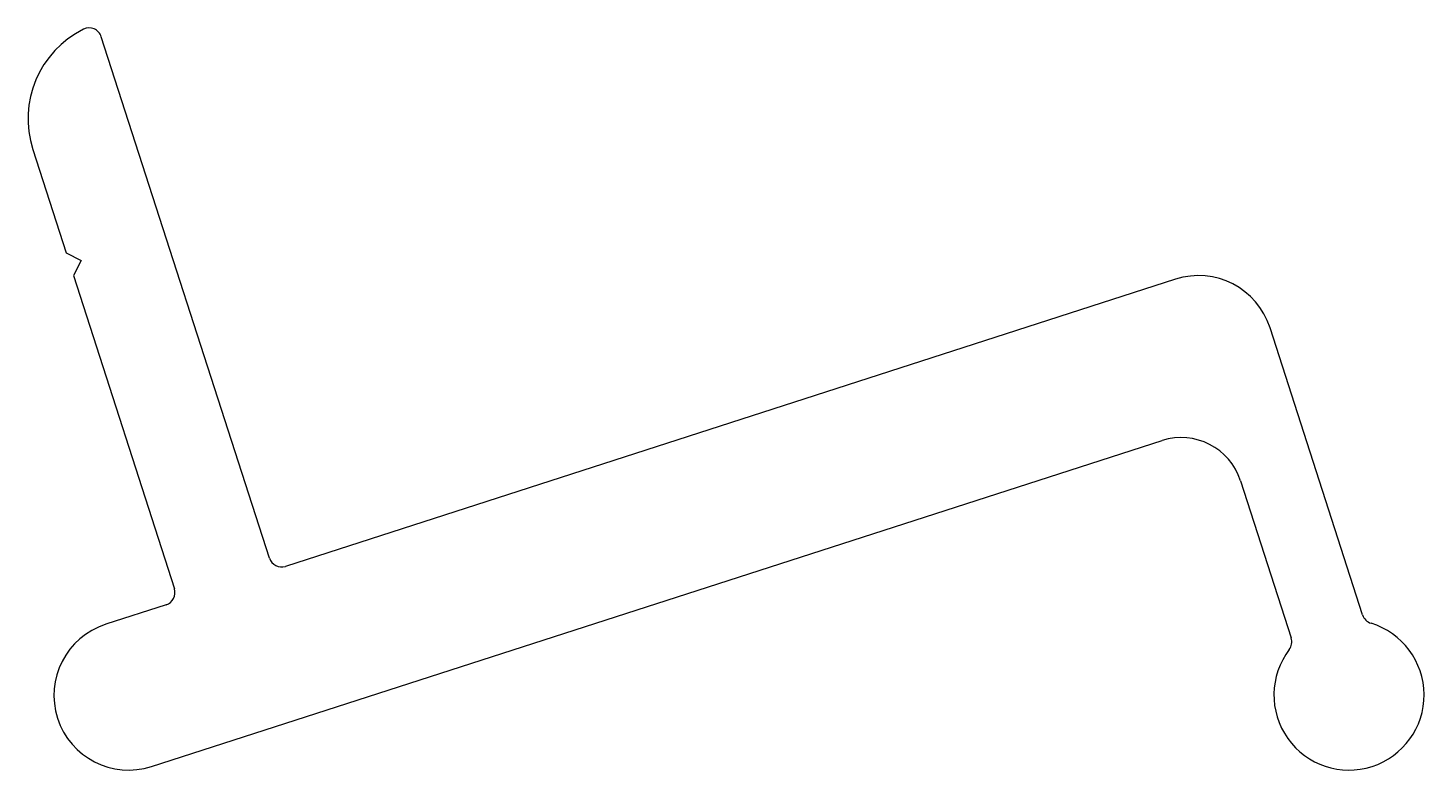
# Model space of a CAD drawing. Extents: x -22.2 to 22.2, y 5.7 to 29.3.
import ezdxf

# ---------------------------------------------------------------- set-up
doc = ezdxf.new("R2010")
doc.units = 0
doc.layers.get('0').update_dxf_attribs({"linetype": 'CONTINUOUS'})

msp = doc.modelspace()

# ---------------------------------------------------------------- linework, layer by layer
for p, q in [((-14.522, 12.391), (-19.868, 28.97)), ((-22.049, 25.39), (-20.989, 22.102)), ((-20.989, 22.102), (-20.51, 21.856)), ((-20.51, 21.856), (-20.755, 21.377)), ((-20.755, 21.377), (-17.544, 11.417)), ((14.298, 21.258), (-14.01, 12.129)), ((20.248, 10.584), (17.303, 19.718)), ((-18.27, 5.765), (13.87, 16.129)), ((16.363, 14.851), (17.976, 9.851)), ((-17.806, 10.905), (-19.727, 10.286))]:
    msp.add_line(p, q)
for centre, radius, start, end in [((-19.027, 26.364), 3.175, 116.3136, 197.8727), ((-20.255, 28.846), 0.406, 17.8727, 116.3136), ((15.03, 18.985), 2.388, 17.8727, 107.8727), ((14.478, 14.243), 1.981, 17.8727, 107.8727), ((-14.135, 12.516), 0.406, 197.8727, 287.8727), ((-17.93, 11.292), 0.406, 287.8727, 17.8727), ((-18.999, 8.025), 2.375, 107.8727, 287.8727), ((19.815, 8.038), 2.388, 142.8133, 72.9321), ((20.635, 10.709), 0.406, 197.8727, 252.9321), ((17.589, 9.727), 0.406, 322.8133, 17.8727)]:
    msp.add_arc(centre, radius, start, end)

doc.saveas('drawing.dxf')
